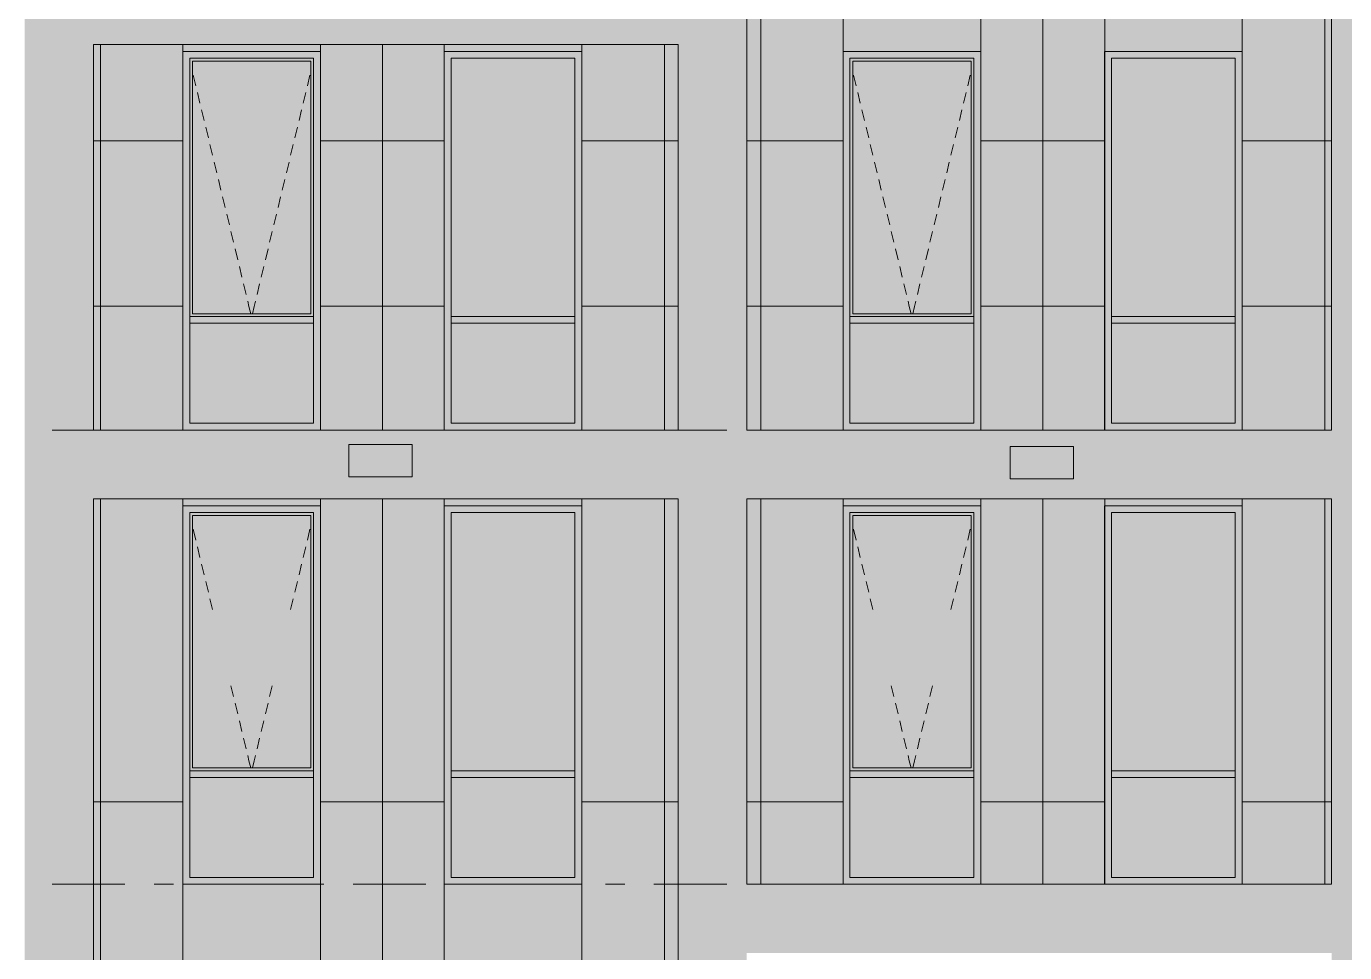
# Model space of a CAD drawing. Header units: millimetres. Extents: x 1499747 to 4230374, y -28481 to 441852.
# Drawn here: x 4030805 to 4040387, y 386732 to 393460 of the extents above; entities that cross this region are included whole.
import ezdxf

# ---------------------------------------------------------------- set-up
doc = ezdxf.new("R2010")
doc.units = ezdxf.units.MM
doc.header["$MEASUREMENT"] = 0
doc.layers.add('Чертеж и Рисунок', color=7, linetype='Continuous')

msp = doc.modelspace()

# ---------------------------------------------------------------- hatches: boundary and pattern name
at = {"layer": 'Чертеж и Рисунок', "linetype": 'Continuous', "lineweight": 0, "true_color": 0xbc9a89}
for points in [[(4030792.03753, 399928.41141), (4030792.03753, 374028.37184), (4031292.0383, 374028.37184), (4031292.0383, 399928.41141)], [(4035541.34479, 399928.41141), (4035541.34479, 374028.37184), (4036041.34555, 374028.37184), (4036041.34555, 399928.41141)], [(4040791.65281, 399928.41141), (4040291.65205, 399928.41141), (4040291.65205, 374028.37184), (4040791.65281, 374028.37184)], [(4031292.0383, 393328.40133), (4035541.34479, 393328.40133), (4035541.34479, 393828.40209), (4031292.0383, 393828.40209)], [(4031292.0383, 390528.39705), (4031292.0383, 390028.39629), (4035541.34479, 390028.39629), (4035541.34479, 390528.39705)], [(4036041.34555, 390028.39629), (4040291.65205, 390028.39629), (4040291.65205, 390528.39705), (4036041.34555, 390528.39705)], [(4036041.34555, 387228.39201), (4036041.34555, 386728.39125), (4040291.65205, 386728.39125), (4040291.65205, 387228.39201)]]:
    msp.add_hatch(color=33, dxfattribs=at).paths.add_polyline_path(points)
at = {"layer": 'Чертеж и Рисунок', "linetype": 'Continuous', "lineweight": 0, "true_color": 0xffffff}
h = msp.add_hatch(color=7, dxfattribs=at)
h.paths.add_polyline_path([(4036041.34555, 390528.39705), (4036741.34664, 390528.39705), (4036741.34664, 393278.40123), (4037741.34811, 393278.40123), (4037741.34811, 390528.39705), (4038641.6495, 390528.39705), (4038641.6495, 393278.40123), (4039641.65107, 393278.40123), (4039641.65107, 390528.39705), (4040291.65209, 390528.39705), (4040291.65209, 396628.40637), (4036041.34555, 396628.40637)])
h.paths.add_polyline_path([(4037741.34811, 393828.40212), (4036741.34664, 393828.40212), (4036741.34664, 396578.40631), (4037741.34811, 396578.40631)], flags=0)
h.paths.add_polyline_path([(4039641.65107, 393828.40212), (4038641.6495, 393828.40212), (4038641.6495, 396578.40631), (4039641.65107, 396578.40631)], flags=0)
for points in [[(4031292.0383, 393328.40133), (4031292.0383, 390528.39705), (4031941.63929, 390528.39705), (4031941.63929, 393278.40125), (4032941.64082, 393278.40125), (4032941.64082, 390528.39705), (4033841.94219, 390528.39705), (4033841.94219, 393278.40125), (4034841.94372, 393278.40125), (4034841.94372, 390528.39705), (4035541.34479, 390528.39705), (4035541.34479, 393328.40133)], [(4036041.34555, 387228.39201), (4036741.34662, 387228.39201), (4036741.34662, 389978.39621), (4037741.34815, 389978.39621), (4037741.34815, 387228.39201), (4038641.64953, 387228.39201), (4038641.64953, 389978.39621), (4039641.65105, 389978.39621), (4039641.65105, 387228.39201), (4040291.65205, 387228.39201), (4040291.65205, 390028.39629), (4036041.34555, 390028.39629)]]:
    msp.add_hatch(color=7, dxfattribs=at).paths.add_polyline_path(points)
at = {"layer": 'Чертеж и Рисунок', "linetype": 'Continuous', "lineweight": 0, "true_color": 0x2e2e2e}
for points in [[(4031941.63929, 392928.40072), (4031991.63937, 392928.40072), (4031991.63937, 393228.40118), (4031941.63929, 393278.40125)], [(4032441.64005, 393278.40125), (4031941.63929, 393278.40125), (4031991.63937, 393228.40118), (4032441.64005, 393228.40118)], [(4032441.64005, 393278.40125), (4032441.64005, 393228.40118), (4032891.64074, 393228.40118), (4032941.64082, 393278.40125)], [(4032941.64082, 392928.40072), (4032941.64082, 393278.40125), (4032891.64074, 393228.40118), (4032891.64074, 392928.40072)], [(4033841.94219, 392928.40072), (4033891.94227, 392928.40072), (4033891.94227, 393228.40118), (4033841.94219, 393278.40125)], [(4034341.94296, 393278.40125), (4033841.94219, 393278.40125), (4033891.94227, 393228.40118), (4034341.94296, 393228.40118)], [(4034341.94296, 393278.40125), (4034341.94296, 393228.40118), (4034791.94364, 393228.40118), (4034841.94372, 393278.40125)], [(4034841.94372, 392928.40072), (4034841.94372, 393278.40125), (4034791.94364, 393228.40118), (4034791.94364, 392928.40072)], [(4036741.34662, 392928.40072), (4036791.3467, 392928.40072), (4036791.3467, 393228.40118), (4036741.34662, 393278.40125)], [(4037241.34739, 393278.40125), (4036741.34662, 393278.40125), (4036791.3467, 393228.40118), (4037241.34739, 393228.40118)], [(4037241.34739, 393278.40125), (4037241.34739, 393228.40118), (4037691.34807, 393228.40118), (4037741.34815, 393278.40125)], [(4037741.34815, 392928.40072), (4037741.34815, 393278.40125), (4037691.34807, 393228.40118), (4037691.34807, 392928.40072)], [(4038641.64953, 392928.40072), (4038691.6496, 392928.40072), (4038691.6496, 393228.40118), (4038641.64953, 393278.40125)], [(4039141.65029, 393278.40125), (4038641.64953, 393278.40125), (4038691.6496, 393228.40118), (4039141.65029, 393228.40118)], [(4039141.65029, 393278.40125), (4039141.65029, 393228.40118), (4039591.65098, 393228.40118), (4039641.65105, 393278.40125)], [(4039641.65105, 392928.40072), (4039641.65105, 393278.40125), (4039591.65098, 393228.40118), (4039591.65098, 392928.40072)], [(4031941.63929, 391528.39858), (4031991.63937, 391528.39858), (4031991.63937, 392928.40072), (4031941.63929, 392928.40072)], [(4032941.64082, 391528.39858), (4032941.64082, 392928.40072), (4032891.64074, 392928.40072), (4032891.64074, 391528.39858)], [(4033841.94219, 391528.39858), (4033891.94227, 391528.39858), (4033891.94227, 392928.40072), (4033841.94219, 392928.40072)], [(4034841.94372, 391528.39858), (4034841.94372, 392928.40072), (4034791.94364, 392928.40072), (4034791.94364, 391528.39858)], [(4036741.34662, 391528.39858), (4036791.3467, 391528.39858), (4036791.3467, 392928.40072), (4036741.34662, 392928.40072)], [(4037741.34815, 391528.39858), (4037741.34815, 392928.40072), (4037691.34807, 392928.40072), (4037691.34807, 391528.39858)], [(4038641.64953, 391528.39858), (4038691.6496, 391528.39858), (4038691.6496, 392928.40072), (4038641.64953, 392928.40072)], [(4039641.65105, 391528.39858), (4039641.65105, 392928.40072), (4039591.65098, 392928.40072), (4039591.65098, 391528.39858)], [(4031941.63929, 391328.39827), (4031991.63937, 391328.39827), (4031991.63937, 391528.39858), (4031941.63929, 391528.39858)], [(4032941.64082, 391328.39827), (4032941.64082, 391528.39858), (4032891.64074, 391528.39858), (4032891.64074, 391328.39827)], [(4033841.94219, 391328.39827), (4033891.94227, 391328.39827), (4033891.94227, 391528.39858), (4033841.94219, 391528.39858)], [(4034841.94372, 391328.39827), (4034841.94372, 391528.39858), (4034791.94364, 391528.39858), (4034791.94364, 391328.39827)], [(4036741.34662, 391328.39827), (4036791.3467, 391328.39827), (4036791.3467, 391528.39858), (4036741.34662, 391528.39858)], [(4037741.34815, 391328.39827), (4037741.34815, 391528.39858), (4037691.34807, 391528.39858), (4037691.34807, 391328.39827)], [(4038641.64953, 391328.39827), (4038691.6496, 391328.39827), (4038691.6496, 391528.39858), (4038641.64953, 391528.39858)], [(4039641.65105, 391328.39827), (4039641.65105, 391528.39858), (4039591.65098, 391528.39858), (4039591.65098, 391328.39827)], [(4031991.63937, 391303.39824), (4032441.64005, 391303.39824), (4032441.64005, 391353.39831), (4031991.63937, 391353.39831)], [(4032441.64005, 391353.39831), (4032441.64005, 391303.39824), (4032891.64074, 391303.39824), (4032891.64074, 391353.39831)], [(4033891.94227, 391303.39824), (4034341.94296, 391303.39824), (4034341.94296, 391353.39831), (4033891.94227, 391353.39831)], [(4034341.94296, 391353.39831), (4034341.94296, 391303.39824), (4034791.94364, 391303.39824), (4034791.94364, 391353.39831)], [(4036791.3467, 391303.39824), (4037241.34739, 391303.39824), (4037241.34739, 391353.39831), (4036791.3467, 391353.39831)], [(4037241.34739, 391353.39831), (4037241.34739, 391303.39824), (4037691.34807, 391303.39824), (4037691.34807, 391353.39831)], [(4038691.6496, 391303.39824), (4039141.65029, 391303.39824), (4039141.65029, 391353.39831), (4038691.6496, 391353.39831)], [(4039141.65029, 391353.39831), (4039141.65029, 391303.39824), (4039591.65098, 391303.39824), (4039591.65098, 391353.39831)], [(4031941.63929, 391328.39827), (4031941.63929, 390528.39705), (4031991.63937, 390578.39713), (4031991.63937, 391328.39827)], [(4032941.64082, 391328.39827), (4032891.64074, 391328.39827), (4032891.64074, 390578.39713), (4032941.64082, 390528.39705)], [(4033841.94219, 391328.39827), (4033841.94219, 390528.39705), (4033891.94227, 390578.39713), (4033891.94227, 391328.39827)], [(4034841.94372, 391328.39827), (4034791.94364, 391328.39827), (4034791.94364, 390578.39713), (4034841.94372, 390528.39705)], [(4036741.34662, 391328.39827), (4036741.34662, 390528.39705), (4036791.3467, 390578.39713), (4036791.3467, 391328.39827)], [(4037741.34815, 391328.39827), (4037691.34807, 391328.39827), (4037691.34807, 390578.39713), (4037741.34815, 390528.39705)], [(4038641.64953, 391328.39827), (4038641.64953, 390528.39705), (4038691.6496, 390578.39713), (4038691.6496, 391328.39827)], [(4039641.65105, 391328.39827), (4039591.65098, 391328.39827), (4039591.65098, 390578.39713), (4039641.65105, 390528.39705)], [(4032441.64005, 390528.39705), (4032441.64005, 390578.39713), (4031991.63937, 390578.39713), (4031941.63929, 390528.39705)], [(4032441.64005, 390528.39705), (4032941.64082, 390528.39705), (4032891.64074, 390578.39713), (4032441.64005, 390578.39713)], [(4034341.94296, 390528.39705), (4034341.94296, 390578.39713), (4033891.94227, 390578.39713), (4033841.94219, 390528.39705)], [(4034341.94296, 390528.39705), (4034841.94372, 390528.39705), (4034791.94364, 390578.39713), (4034341.94296, 390578.39713)], [(4037241.34739, 390528.39705), (4037241.34739, 390578.39713), (4036791.3467, 390578.39713), (4036741.34662, 390528.39705)], [(4037241.34739, 390578.39713), (4037241.34739, 390528.39705), (4037741.34815, 390528.39705), (4037691.34807, 390578.39713)], [(4039141.65029, 390528.39705), (4039141.65029, 390578.39713), (4038691.6496, 390578.39713), (4038641.64953, 390528.39705)], [(4039141.65029, 390528.39705), (4039641.65105, 390528.39705), (4039591.65098, 390578.39713), (4039141.65029, 390578.39713)], [(4031941.63929, 389628.39568), (4031991.63937, 389628.39568), (4031991.63937, 389928.39613), (4031941.63929, 389978.39621)], [(4032441.64005, 389978.39621), (4031941.63929, 389978.39621), (4031991.63937, 389928.39613), (4032441.64005, 389928.39613)], [(4032441.64005, 389978.39621), (4032441.64005, 389928.39613), (4032891.64074, 389928.39613), (4032941.64082, 389978.39621)], [(4032941.64082, 389628.39568), (4032941.64082, 389978.39621), (4032891.64074, 389928.39613), (4032891.64074, 389628.39568)], [(4033841.94219, 389628.39568), (4033891.94227, 389628.39568), (4033891.94227, 389928.39613), (4033841.94219, 389978.39621)], [(4034341.94296, 389978.39621), (4033841.94219, 389978.39621), (4033891.94227, 389928.39613), (4034341.94296, 389928.39613)], [(4034341.94296, 389978.39621), (4034341.94296, 389928.39613), (4034791.94364, 389928.39613), (4034841.94372, 389978.39621)], [(4034841.94372, 389628.39568), (4034841.94372, 389978.39621), (4034791.94364, 389928.39613), (4034791.94364, 389628.39568)], [(4036741.34662, 389628.39568), (4036791.3467, 389628.39568), (4036791.3467, 389928.39613), (4036741.34662, 389978.39621)], [(4037241.34739, 389978.39621), (4036741.34662, 389978.39621), (4036791.3467, 389928.39613), (4037241.34739, 389928.39613)], [(4037241.34739, 389928.39613), (4037691.34807, 389928.39613), (4037741.34815, 389978.39621), (4037241.34739, 389978.39621)], [(4037741.34815, 389628.39568), (4037741.34815, 389978.39621), (4037691.34807, 389928.39613), (4037691.34807, 389628.39568)], [(4038641.64953, 389628.39568), (4038691.6496, 389628.39568), (4038691.6496, 389928.39613), (4038641.64953, 389978.39621)], [(4039141.65029, 389978.39621), (4038641.64953, 389978.39621), (4038691.6496, 389928.39613), (4039141.65029, 389928.39613)], [(4039141.65029, 389978.39621), (4039141.65029, 389928.39613), (4039591.65098, 389928.39613), (4039641.65105, 389978.39621)], [(4039641.65105, 389628.39568), (4039641.65105, 389978.39621), (4039591.65098, 389928.39613), (4039591.65098, 389628.39568)], [(4031941.63929, 388228.39354), (4031991.63937, 388228.39354), (4031991.63937, 389628.39568), (4031941.63929, 389628.39568)], [(4032941.64082, 388228.39354), (4032941.64082, 389628.39568), (4032891.64074, 389628.39568), (4032891.64074, 388228.39354)], [(4033841.94219, 388228.39354), (4033891.94227, 388228.39354), (4033891.94227, 389628.39568), (4033841.94219, 389628.39568)], [(4034841.94372, 388228.39354), (4034841.94372, 389628.39568), (4034791.94364, 389628.39568), (4034791.94364, 388228.39354)], [(4036741.34662, 388228.39354), (4036791.3467, 388228.39354), (4036791.3467, 389628.39568), (4036741.34662, 389628.39568)], [(4037741.34815, 388228.39354), (4037741.34815, 389628.39568), (4037691.34807, 389628.39568), (4037691.34807, 388228.39354)], [(4038641.64953, 388228.39354), (4038691.6496, 388228.39354), (4038691.6496, 389628.39568), (4038641.64953, 389628.39568)], [(4039641.65105, 388228.39354), (4039641.65105, 389628.39568), (4039591.65098, 389628.39568), (4039591.65098, 388228.39354)], [(4031941.63929, 388028.39323), (4031991.63937, 388028.39323), (4031991.63937, 388228.39354), (4031941.63929, 388228.39354)], [(4032941.64082, 388028.39323), (4032941.64082, 388228.39354), (4032891.64074, 388228.39354), (4032891.64074, 388028.39323)], [(4033841.94219, 388028.39323), (4033891.94227, 388028.39323), (4033891.94227, 388228.39354), (4033841.94219, 388228.39354)], [(4034841.94372, 388028.39323), (4034841.94372, 388228.39354), (4034791.94364, 388228.39354), (4034791.94364, 388028.39323)], [(4036741.34662, 388028.39323), (4036791.3467, 388028.39323), (4036791.3467, 388228.39354), (4036741.34662, 388228.39354)], [(4037741.34815, 388028.39323), (4037741.34815, 388228.39354), (4037691.34807, 388228.39354), (4037691.34807, 388028.39323)], [(4038641.64953, 388028.39323), (4038691.6496, 388028.39323), (4038691.6496, 388228.39354), (4038641.64953, 388228.39354)], [(4039641.65105, 388028.39323), (4039641.65105, 388228.39354), (4039591.65098, 388228.39354), (4039591.65098, 388028.39323)], [(4031941.63929, 388028.39323), (4031941.63929, 387228.39201), (4031991.63937, 387278.39209), (4031991.63937, 388028.39323)], [(4031991.63937, 388003.39319), (4032441.64005, 388003.39319), (4032441.64005, 388053.39327), (4031991.63937, 388053.39327)], [(4032441.64005, 388053.39327), (4032441.64005, 388003.39319), (4032891.64074, 388003.39319), (4032891.64074, 388053.39327)], [(4032941.64082, 388028.39323), (4032891.64074, 388028.39323), (4032891.64074, 387278.39209), (4032941.64082, 387228.39201)], [(4033841.94219, 388028.39323), (4033841.94219, 387228.39201), (4033891.94227, 387278.39209), (4033891.94227, 388028.39323)], [(4033891.94227, 388003.39319), (4034341.94296, 388003.39319), (4034341.94296, 388053.39327), (4033891.94227, 388053.39327)], [(4034341.94296, 388053.39327), (4034341.94296, 388003.39319), (4034791.94364, 388003.39319), (4034791.94364, 388053.39327)], [(4034841.94372, 388028.39323), (4034791.94364, 388028.39323), (4034791.94364, 387278.39209), (4034841.94372, 387228.39201)], [(4036741.34662, 388028.39323), (4036741.34662, 387228.39201), (4036791.3467, 387278.39209), (4036791.3467, 388028.39323)], [(4036791.3467, 388003.39319), (4037241.34739, 388003.39319), (4037241.34739, 388053.39327), (4036791.3467, 388053.39327)], [(4037241.34739, 388003.39319), (4037691.34807, 388003.39319), (4037691.34807, 388053.39327), (4037241.34739, 388053.39327)], [(4037741.34815, 388028.39323), (4037691.34807, 388028.39323), (4037691.34807, 387278.39209), (4037741.34815, 387228.39201)], [(4038641.64953, 388028.39323), (4038641.64953, 387228.39201), (4038691.6496, 387278.39209), (4038691.6496, 388028.39323)], [(4038691.6496, 388003.39319), (4039141.65029, 388003.39319), (4039141.65029, 388053.39327), (4038691.6496, 388053.39327)], [(4039141.65029, 388053.39327), (4039141.65029, 388003.39319), (4039591.65098, 388003.39319), (4039591.65098, 388053.39327)], [(4039641.65105, 388028.39323), (4039591.65098, 388028.39323), (4039591.65098, 387278.39209), (4039641.65105, 387228.39201)], [(4032441.64005, 387228.39201), (4032441.64005, 387278.39209), (4031991.63937, 387278.39209), (4031941.63929, 387228.39201)], [(4032441.64005, 387228.39201), (4032941.64082, 387228.39201), (4032891.64074, 387278.39209), (4032441.64005, 387278.39209)], [(4034341.94296, 387228.39201), (4034341.94296, 387278.39209), (4033891.94227, 387278.39209), (4033841.94219, 387228.39201)], [(4034341.94296, 387228.39201), (4034841.94372, 387228.39201), (4034791.94364, 387278.39209), (4034341.94296, 387278.39209)], [(4037241.34739, 387228.39201), (4037241.34739, 387278.39209), (4036791.3467, 387278.39209), (4036741.34662, 387228.39201)], [(4037241.34739, 387228.39201), (4037741.34815, 387228.39201), (4037691.34807, 387278.39209), (4037241.34739, 387278.39209)], [(4039141.65029, 387228.39201), (4039141.65029, 387278.39209), (4038691.6496, 387278.39209), (4038641.64953, 387228.39201)], [(4039141.65029, 387228.39201), (4039641.65105, 387228.39201), (4039591.65098, 387278.39209), (4039141.65029, 387278.39209)]]:
    msp.add_hatch(color=250, dxfattribs=at).paths.add_polyline_path(points)
at = {"layer": 'Чертеж и Рисунок', "linetype": 'Continuous', "lineweight": 0, "true_color": 0xf7fdff}
for points in [[(4031991.63937, 391353.39831), (4032011.6394, 391373.39834), (4032011.6394, 393208.40115), (4031991.63937, 393228.40118)], [(4032891.64074, 393228.40118), (4031991.63937, 393228.40118), (4032011.6394, 393208.40115), (4032871.64071, 393208.40115)], [(4032891.64074, 391353.39831), (4032891.64074, 393228.40118), (4032871.64071, 393208.40115), (4032871.64071, 391373.39834)], [(4036791.3467, 391353.39831), (4036811.34673, 391373.39834), (4036811.34673, 393208.40115), (4036791.3467, 393228.40118)], [(4037691.34807, 393228.40118), (4036791.3467, 393228.40118), (4036811.34673, 393208.40115), (4037671.34804, 393208.40115)], [(4037671.34804, 391373.39834), (4037691.34807, 391353.39831), (4037691.34807, 393228.40118), (4037671.34804, 393208.40115)], [(4032891.64074, 391353.39831), (4032871.64071, 391373.39834), (4032011.6394, 391373.39834), (4031991.63937, 391353.39831)], [(4036791.3467, 391353.39831), (4037691.34807, 391353.39831), (4037671.34804, 391373.39834), (4036811.34673, 391373.39834)], [(4031991.63937, 388053.39327), (4032011.6394, 388073.3933), (4032011.6394, 389908.3961), (4031991.63937, 389928.39613)], [(4032891.64074, 389928.39613), (4031991.63937, 389928.39613), (4032011.6394, 389908.3961), (4032871.64071, 389908.3961)], [(4032891.64074, 388053.39327), (4032891.64074, 389928.39613), (4032871.64071, 389908.3961), (4032871.64071, 388073.3933)], [(4036791.3467, 388053.39327), (4036811.34673, 388073.3933), (4036811.34673, 389908.3961), (4036791.3467, 389928.39613)], [(4037691.34807, 389928.39613), (4036791.3467, 389928.39613), (4036811.34673, 389908.3961), (4037671.34804, 389908.3961)], [(4037671.34804, 389908.3961), (4037671.34804, 388073.3933), (4037691.34807, 388053.39327), (4037691.34807, 389928.39613)], [(4032891.64074, 388053.39327), (4032871.64071, 388073.3933), (4032011.6394, 388073.3933), (4031991.63937, 388053.39327)], [(4036791.3467, 388053.39327), (4037691.34807, 388053.39327), (4037671.34804, 388073.3933), (4036811.34673, 388073.3933)]]:
    msp.add_hatch(color=7, dxfattribs=at).paths.add_polyline_path(points)
at = {"layer": 'Чертеж и Рисунок', "linetype": 'Continuous', "lineweight": 0, "true_color": 0x84adf9}
for points in [[(4032011.6394, 391373.39834), (4032871.64071, 391373.39834), (4032871.64071, 393208.40115), (4032011.6394, 393208.40115)], [(4033891.94227, 391353.39831), (4034791.94364, 391353.39831), (4034791.94364, 391528.39858), (4034791.94364, 392928.40072), (4034791.94364, 393228.40118), (4033891.94227, 393228.40118)], [(4036811.34673, 391373.39834), (4037671.34804, 391373.39834), (4037671.34804, 393208.40115), (4036811.34673, 393208.40115)], [(4038691.6496, 391353.39831), (4039591.65098, 391353.39831), (4039591.65098, 392928.40072), (4039591.65098, 393228.40118), (4038691.6496, 393228.40118)], [(4031991.63937, 391303.39824), (4031991.63937, 390578.39713), (4032891.64074, 390578.39713), (4032891.64074, 391303.39824)], [(4033891.94227, 391303.39824), (4033891.94227, 390578.39713), (4034791.94364, 390578.39713), (4034791.94364, 391303.39824)], [(4036791.3467, 390578.39713), (4037691.34807, 390578.39713), (4037691.34807, 391303.39824), (4036791.3467, 391303.39824)], [(4038691.6496, 391303.39824), (4038691.6496, 390578.39713), (4039591.65098, 390578.39713), (4039591.65098, 391303.39824)], [(4032011.6394, 388073.3933), (4032871.64071, 388073.3933), (4032871.64071, 389908.3961), (4032011.6394, 389908.3961)], [(4033891.94227, 388053.39327), (4034791.94364, 388053.39327), (4034791.94364, 388228.39354), (4034791.94364, 389628.39568), (4034791.94364, 389928.39613), (4033891.94227, 389928.39613)], [(4036811.34673, 388073.3933), (4037671.34804, 388073.3933), (4037671.34804, 389908.3961), (4036811.34673, 389908.3961)], [(4038691.6496, 388053.39327), (4039591.65098, 388053.39327), (4039591.65098, 389628.39568), (4039591.65098, 389928.39613), (4038691.6496, 389928.39613)], [(4031991.63937, 388003.39319), (4031991.63937, 387278.39209), (4032891.64074, 387278.39209), (4032891.64074, 388003.39319)], [(4033891.94227, 388003.39319), (4033891.94227, 387278.39209), (4034791.94364, 387278.39209), (4034791.94364, 388003.39319)], [(4036791.3467, 388003.39319), (4036791.3467, 387278.39209), (4037691.34807, 387278.39209), (4037691.34807, 388003.39319)], [(4038691.6496, 388003.39319), (4038691.6496, 387278.39209), (4039591.65098, 387278.39209), (4039591.65098, 388003.39319)]]:
    msp.add_hatch(color=161, dxfattribs=at).paths.add_polyline_path(points)
at = {"layer": 'Чертеж и Рисунок', "linetype": 'Continuous', "lineweight": 0, "true_color": 0xffffff}
h = msp.add_hatch(color=7, dxfattribs=at)
h.paths.add_polyline_path([(4031292.0383, 383928.38697), (4031941.63928, 383928.38697), (4031941.63928, 386678.39115), (4032941.64084, 386678.39115), (4032941.64084, 383928.38697), (4033841.94223, 383928.38697), (4033841.94223, 386678.39115), (4034841.94371, 386678.39115), (4034841.94371, 383928.38697), (4035541.34478, 383928.38697), (4035541.34478, 390028.39629), (4031292.0383, 390028.39629)])
h.paths.add_polyline_path([(4031941.63928, 387228.39204), (4031941.63928, 389978.39622), (4032941.64084, 389978.39622), (4032941.64084, 387228.39204)], flags=0)
h.paths.add_polyline_path([(4033841.94223, 389978.39622), (4034841.94371, 389978.39622), (4034841.94371, 387228.39204), (4033841.94223, 387228.39204)], flags=0)

# ---------------------------------------------------------------- linework, layer by layer
at = {"layer": 'Чертеж и Рисунок', "color": 7, "linetype": 'Continuous', "lineweight": 5}
for points in [[(4036041.34555, 390528.39705), (4036041.34555, 396628.40637)], [(4040291.65205, 390528.39705), (4040291.65205, 396628.40637)], [(4031292.0383, 390528.39705), (4031292.0383, 393328.40133)], [(4031292.0383, 393328.40133), (4035541.34479, 393328.40133)], [(4031941.63929, 390528.39705), (4031941.63929, 393278.40125)], [(4031941.63929, 393278.40125), (4032941.64082, 393278.40125)], [(4032941.64082, 393278.40125), (4032941.64082, 390528.39705)], [(4033841.94219, 390528.39705), (4033841.94219, 393278.40125)], [(4033841.94219, 393278.40125), (4034841.94372, 393278.40125)], [(4034841.94372, 393278.40125), (4034841.94372, 390528.39705)], [(4035541.34479, 390528.39705), (4035541.34479, 393328.40133)], [(4036741.34662, 390528.39705), (4036741.34662, 393278.40125)], [(4036741.34662, 393278.40125), (4037741.34815, 393278.40125)], [(4037741.34815, 393278.40125), (4037741.34815, 390528.39705)], [(4038641.64953, 390528.39705), (4038641.64953, 393278.40125)], [(4038641.64953, 393278.40125), (4039641.65105, 393278.40125)], [(4039641.65105, 393278.40125), (4039641.65105, 390528.39705)], [(4031991.63937, 392928.40072), (4031991.63937, 393228.40118)], [(4031991.63937, 393228.40118), (4032441.64005, 393228.40118)], [(4032011.6394, 393208.40115), (4032011.6394, 391373.39834)], [(4032871.64071, 393208.40115), (4032011.6394, 393208.40115)], [(4032441.64005, 393228.40118), (4032891.64074, 393228.40118)], [(4032871.64071, 391373.39834), (4032871.64071, 393208.40115)], [(4032891.64074, 392928.40072), (4032891.64074, 393228.40118)], [(4033891.94227, 392928.40072), (4033891.94227, 393228.40118)], [(4033891.94227, 393228.40118), (4034341.94296, 393228.40118)], [(4034341.94296, 393228.40118), (4034791.94364, 393228.40118)], [(4034791.94364, 392928.40072), (4034791.94364, 393228.40118)], [(4036791.3467, 392928.40072), (4036791.3467, 393228.40118)], [(4036791.3467, 393228.40118), (4037241.34739, 393228.40118)], [(4036811.34673, 393208.40115), (4036811.34673, 391373.39834)], [(4037671.34804, 393208.40115), (4036811.34673, 393208.40115)], [(4037241.34739, 393228.40118), (4037691.34807, 393228.40118)], [(4037671.34804, 391373.39834), (4037671.34804, 393208.40115)], [(4037691.34807, 392928.40072), (4037691.34807, 393228.40118)], [(4038691.6496, 392928.40072), (4038691.6496, 393228.40118)], [(4038691.6496, 393228.40118), (4039141.65029, 393228.40118)], [(4039141.65029, 393228.40118), (4039591.65098, 393228.40118)], [(4039591.65098, 392928.40072), (4039591.65098, 393228.40118)], [(4031991.63937, 391528.39858), (4031991.63937, 392928.40072)], [(4032891.64074, 391528.39858), (4032891.64074, 392928.40072)], [(4033891.94227, 391528.39858), (4033891.94227, 392928.40072)], [(4034791.94364, 391528.39858), (4034791.94364, 392928.40072)], [(4036791.3467, 391528.39858), (4036791.3467, 392928.40072)], [(4037691.34807, 391528.39858), (4037691.34807, 392928.40072)], [(4038691.6496, 391528.39858), (4038691.6496, 392928.40072)], [(4039591.65098, 391528.39858), (4039591.65098, 392928.40072)], [(4031991.63937, 391353.39831), (4031991.63937, 391528.39858)], [(4032891.64074, 391353.39831), (4032891.64074, 391528.39858)], [(4033891.94227, 391353.39831), (4033891.94227, 391528.39858)], [(4034791.94364, 391353.39831), (4034791.94364, 391528.39858)], [(4036791.3467, 391353.39831), (4036791.3467, 391528.39858)], [(4037691.34807, 391353.39831), (4037691.34807, 391528.39858)], [(4038691.6496, 391353.39831), (4038691.6496, 391528.39858)], [(4039591.65098, 391353.39831), (4039591.65098, 391528.39858)], [(4031991.63937, 391328.39827), (4031991.63937, 391353.39831)], [(4032441.64005, 391353.39831), (4031991.63937, 391353.39831)], [(4032011.6394, 391373.39834), (4032871.64071, 391373.39834)], [(4032891.64074, 391353.39831), (4032441.64005, 391353.39831)], [(4032891.64074, 391328.39827), (4032891.64074, 391353.39831)], [(4033891.94227, 391328.39827), (4033891.94227, 391353.39831)], [(4034341.94296, 391353.39831), (4033891.94227, 391353.39831)], [(4034791.94364, 391353.39831), (4034341.94296, 391353.39831)], [(4034791.94364, 391328.39827), (4034791.94364, 391353.39831)], [(4036791.3467, 391328.39827), (4036791.3467, 391353.39831)], [(4037241.34739, 391353.39831), (4036791.3467, 391353.39831)], [(4036811.34673, 391373.39834), (4037671.34804, 391373.39834)], [(4037691.34807, 391353.39831), (4037241.34739, 391353.39831)], [(4037691.34807, 391328.39827), (4037691.34807, 391353.39831)], [(4038691.6496, 391328.39827), (4038691.6496, 391353.39831)], [(4039141.65029, 391353.39831), (4038691.6496, 391353.39831)], [(4039591.65098, 391353.39831), (4039141.65029, 391353.39831)], [(4039591.65098, 391328.39827), (4039591.65098, 391353.39831)], [(4031991.63937, 391303.39824), (4031991.63937, 391328.39827)], [(4031991.63937, 390578.39713), (4031991.63937, 391303.39824)], [(4032441.64005, 391303.39824), (4031991.63937, 391303.39824)], [(4032891.64074, 391303.39824), (4032441.64005, 391303.39824)], [(4032891.64074, 391303.39824), (4032891.64074, 391328.39827)], [(4032891.64074, 390578.39713), (4032891.64074, 391303.39824)], [(4033891.94227, 391303.39824), (4033891.94227, 391328.39827)], [(4033891.94227, 390578.39713), (4033891.94227, 391303.39824)], [(4034341.94296, 391303.39824), (4033891.94227, 391303.39824)], [(4034791.94364, 391303.39824), (4034341.94296, 391303.39824)], [(4034791.94364, 391303.39824), (4034791.94364, 391328.39827)], [(4034791.94364, 390578.39713), (4034791.94364, 391303.39824)], [(4036791.3467, 391303.39824), (4036791.3467, 391328.39827)], [(4036791.3467, 390578.39713), (4036791.3467, 391303.39824)], [(4037241.34739, 391303.39824), (4036791.3467, 391303.39824)], [(4037691.34807, 391303.39824), (4037241.34739, 391303.39824)], [(4037691.34807, 391303.39824), (4037691.34807, 391328.39827)], [(4037691.34807, 390578.39713), (4037691.34807, 391303.39824)], [(4038691.6496, 391303.39824), (4038691.6496, 391328.39827)], [(4038691.6496, 390578.39713), (4038691.6496, 391303.39824)], [(4039141.65029, 391303.39824), (4038691.6496, 391303.39824)], [(4039591.65098, 391303.39824), (4039141.65029, 391303.39824)], [(4039591.65098, 391303.39824), (4039591.65098, 391328.39827)], [(4039591.65098, 390578.39713), (4039591.65098, 391303.39824)], [(4032441.64005, 390578.39713), (4031991.63937, 390578.39713)], [(4032891.64074, 390578.39713), (4032441.64005, 390578.39713)], [(4034341.94296, 390578.39713), (4033891.94227, 390578.39713)], [(4034791.94364, 390578.39713), (4034341.94296, 390578.39713)], [(4037241.34739, 390578.39713), (4036791.3467, 390578.39713)], [(4037691.34807, 390578.39713), (4037241.34739, 390578.39713)], [(4039141.65029, 390578.39713), (4038691.6496, 390578.39713)], [(4039591.65098, 390578.39713), (4039141.65029, 390578.39713)], [(4031292.0383, 390528.39705), (4035541.34479, 390528.39705)], [(4036041.34555, 390528.39705), (4040291.65205, 390528.39705)], [(4033147.94113, 390187.69653), (4033147.94113, 390423.39689)], [(4033147.94113, 390423.39689), (4033609.74184, 390423.39689)], [(4033609.74184, 390423.39689), (4033609.74184, 390187.69653)], [(4037955.24848, 390173.29651), (4037955.24848, 390408.99687)], [(4037955.24848, 390408.99687), (4038417.04918, 390408.99687)], [(4038417.04918, 390408.99687), (4038417.04918, 390173.29651)], [(4033609.74184, 390187.69653), (4033147.94113, 390187.69653)], [(4038417.04918, 390173.29651), (4037955.24848, 390173.29651)], [(4031292.0383, 383928.38697), (4031292.0383, 390028.39629)], [(4031292.0383, 390028.39629), (4035541.34479, 390028.39629)], [(4035541.34479, 383928.38697), (4035541.34479, 390028.39629)], [(4036041.34555, 387228.39201), (4036041.34555, 390028.39629)], [(4036041.34555, 390028.39629), (4040291.65205, 390028.39629)], [(4040291.65205, 387228.39201), (4040291.65205, 390028.39629)], [(4031941.63929, 387228.39201), (4031941.63929, 389978.39621)], [(4031941.63929, 389978.39621), (4032941.64082, 389978.39621)], [(4031991.63937, 389628.39568), (4031991.63937, 389928.39613)], [(4031991.63937, 389928.39613), (4032441.64005, 389928.39613)], [(4032011.6394, 389908.3961), (4032011.6394, 388073.3933)], [(4032871.64071, 389908.3961), (4032011.6394, 389908.3961)], [(4032441.64005, 389928.39613), (4032891.64074, 389928.39613)], [(4032871.64071, 388073.3933), (4032871.64071, 389908.3961)], [(4032891.64074, 389628.39568), (4032891.64074, 389928.39613)], [(4032941.64082, 389978.39621), (4032941.64082, 387228.39201)], [(4033841.94219, 387228.39201), (4033841.94219, 389978.39621)], [(4033841.94219, 389978.39621), (4034841.94372, 389978.39621)], [(4033891.94227, 389628.39568), (4033891.94227, 389928.39613)], [(4033891.94227, 389928.39613), (4034341.94296, 389928.39613)], [(4034341.94296, 389928.39613), (4034791.94364, 389928.39613)], [(4034791.94364, 389628.39568), (4034791.94364, 389928.39613)], [(4034841.94372, 389978.39621), (4034841.94372, 387228.39201)], [(4036741.34662, 389978.39621), (4037741.34815, 389978.39621)], [(4036741.34662, 387228.39201), (4036741.34662, 389978.39621)], [(4036791.3467, 389628.39568), (4036791.3467, 389928.39613)], [(4036791.3467, 389928.39613), (4037241.34739, 389928.39613)], [(4036811.34673, 389908.3961), (4036811.34673, 388073.3933)], [(4037671.34804, 389908.3961), (4036811.34673, 389908.3961)], [(4037241.34739, 389928.39613), (4037691.34807, 389928.39613)], [(4037671.34804, 388073.3933), (4037671.34804, 389908.3961)], [(4037691.34807, 389628.39568), (4037691.34807, 389928.39613)], [(4037741.34815, 389978.39621), (4037741.34815, 387228.39201)], [(4038641.64953, 387228.39201), (4038641.64953, 389978.39621)], [(4038641.64953, 389978.39621), (4039641.65105, 389978.39621)], [(4038691.6496, 389628.39568), (4038691.6496, 389928.39613)], [(4038691.6496, 389928.39613), (4039141.65029, 389928.39613)], [(4039141.65029, 389928.39613), (4039591.65098, 389928.39613)], [(4039591.65098, 389628.39568), (4039591.65098, 389928.39613)], [(4039641.65105, 389978.39621), (4039641.65105, 387228.39201)], [(4031991.63937, 388228.39354), (4031991.63937, 389628.39568)], [(4032891.64074, 388228.39354), (4032891.64074, 389628.39568)], [(4033891.94227, 388228.39354), (4033891.94227, 389628.39568)], [(4034791.94364, 388228.39354), (4034791.94364, 389628.39568)], [(4036791.3467, 388228.39354), (4036791.3467, 389628.39568)], [(4037691.34807, 388228.39354), (4037691.34807, 389628.39568)], [(4038691.6496, 388228.39354), (4038691.6496, 389628.39568)], [(4039591.65098, 388228.39354), (4039591.65098, 389628.39568)], [(4031991.63937, 388053.39327), (4031991.63937, 388228.39354)], [(4032891.64074, 388053.39327), (4032891.64074, 388228.39354)], [(4033891.94227, 388053.39327), (4033891.94227, 388228.39354)], [(4034791.94364, 388053.39327), (4034791.94364, 388228.39354)], [(4036791.3467, 388053.39327), (4036791.3467, 388228.39354)], [(4037691.34807, 388053.39327), (4037691.34807, 388228.39354)], [(4038691.6496, 388053.39327), (4038691.6496, 388228.39354)], [(4039591.65098, 388053.39327), (4039591.65098, 388228.39354)], [(4031991.63937, 388028.39323), (4031991.63937, 388053.39327)], [(4032441.64005, 388053.39327), (4031991.63937, 388053.39327)], [(4031991.63937, 388003.39319), (4031991.63937, 388028.39323)], [(4031991.63937, 387278.39209), (4031991.63937, 388003.39319)], [(4032441.64005, 388003.39319), (4031991.63937, 388003.39319)], [(4032011.6394, 388073.3933), (4032871.64071, 388073.3933)], [(4032891.64074, 388053.39327), (4032441.64005, 388053.39327)], [(4032891.64074, 388003.39319), (4032441.64005, 388003.39319)], [(4032891.64074, 388028.39323), (4032891.64074, 388053.39327)], [(4032891.64074, 388003.39319), (4032891.64074, 388028.39323)], [(4032891.64074, 387278.39209), (4032891.64074, 388003.39319)], [(4033891.94227, 388028.39323), (4033891.94227, 388053.39327)], [(4034341.94296, 388053.39327), (4033891.94227, 388053.39327)], [(4033891.94227, 388003.39319), (4033891.94227, 388028.39323)], [(4033891.94227, 387278.39209), (4033891.94227, 388003.39319)], [(4034341.94296, 388003.39319), (4033891.94227, 388003.39319)], [(4034791.94364, 388053.39327), (4034341.94296, 388053.39327)], [(4034791.94364, 388003.39319), (4034341.94296, 388003.39319)], [(4034791.94364, 388028.39323), (4034791.94364, 388053.39327)], [(4034791.94364, 388003.39319), (4034791.94364, 388028.39323)], [(4034791.94364, 387278.39209), (4034791.94364, 388003.39319)], [(4036791.3467, 388028.39323), (4036791.3467, 388053.39327)], [(4037241.34739, 388053.39327), (4036791.3467, 388053.39327)], [(4036791.3467, 388003.39319), (4036791.3467, 388028.39323)], [(4036791.3467, 387278.39209), (4036791.3467, 388003.39319)], [(4037241.34739, 388003.39319), (4036791.3467, 388003.39319)], [(4036811.34673, 388073.3933), (4037671.34804, 388073.3933)], [(4037691.34807, 388053.39327), (4037241.34739, 388053.39327)], [(4037691.34807, 388003.39319), (4037241.34739, 388003.39319)], [(4037691.34807, 388028.39323), (4037691.34807, 388053.39327)], [(4037691.34807, 388003.39319), (4037691.34807, 388028.39323)], [(4037691.34807, 387278.39209), (4037691.34807, 388003.39319)], [(4038691.6496, 388028.39323), (4038691.6496, 388053.39327)], [(4039141.65029, 388053.39327), (4038691.6496, 388053.39327)], [(4038691.6496, 388003.39319), (4038691.6496, 388028.39323)], [(4038691.6496, 387278.39209), (4038691.6496, 388003.39319)], [(4039141.65029, 388003.39319), (4038691.6496, 388003.39319)], [(4039591.65098, 388053.39327), (4039141.65029, 388053.39327)], [(4039591.65098, 388003.39319), (4039141.65029, 388003.39319)], [(4039591.65098, 388028.39323), (4039591.65098, 388053.39327)], [(4039591.65098, 388003.39319), (4039591.65098, 388028.39323)], [(4039591.65098, 387278.39209), (4039591.65098, 388003.39319)], [(4032941.64082, 387228.39201), (4031941.63929, 387228.39201)], [(4032441.64005, 387278.39209), (4031991.63937, 387278.39209)], [(4032891.64074, 387278.39209), (4032441.64005, 387278.39209)], [(4034841.94372, 387228.39201), (4033841.94219, 387228.39201)], [(4034341.94296, 387278.39209), (4033891.94227, 387278.39209)], [(4034791.94364, 387278.39209), (4034341.94296, 387278.39209)], [(4036041.34555, 387228.39201), (4040291.65205, 387228.39201)], [(4037241.34739, 387278.39209), (4036791.3467, 387278.39209)], [(4037691.34807, 387278.39209), (4037241.34739, 387278.39209)], [(4039141.65029, 387278.39209), (4038691.6496, 387278.39209)], [(4039591.65098, 387278.39209), (4039141.65029, 387278.39209)]]:
    msp.add_lwpolyline(points, dxfattribs=at)
at = {"layer": 'Чертеж и Рисунок', "color": 253, "linetype": 'Continuous', "lineweight": 5, "true_color": 0xaaaaaa}
for points in [[(4036142.94571, 396628.40637), (4036142.94571, 390528.39705)], [(4037741.94815, 396628.40637), (4037741.94815, 390528.39705)], [(4038192.84884, 396628.40637), (4038192.84884, 390528.39705)], [(4039641.95105, 396628.40637), (4039641.95105, 390528.39705)], [(4040242.55197, 396628.40637), (4040242.55197, 390528.39705)], [(4036742.54662, 393828.40209), (4036742.54662, 393278.40125)], [(4038642.54953, 393828.40209), (4038642.54953, 393278.40125)], [(4031342.33837, 393328.40133), (4031342.33837, 390528.39705)], [(4031942.33929, 393328.40133), (4031942.33929, 393278.40125)], [(4031942.33929, 393278.40125), (4031942.33929, 390528.39705)], [(4032941.74082, 393328.40133), (4032941.74082, 390528.39705)], [(4033392.24151, 393328.40133), (4033392.24151, 390528.39705)], [(4033842.54219, 393328.40133), (4033842.54219, 393278.40125)], [(4033842.54219, 393278.40125), (4033842.54219, 390528.39705)], [(4034841.94372, 393328.40133), (4034841.94372, 393278.40125)], [(4034841.94372, 393278.40125), (4034841.94372, 390528.39705)], [(4035442.54464, 393328.40133), (4035442.54464, 390528.39705)], [(4036742.54662, 393278.40125), (4036742.54662, 390528.39705)], [(4038642.54953, 393278.40125), (4038642.54953, 390528.39705)], [(4031292.0383, 392628.20026), (4031941.63929, 392628.20026)], [(4032941.74082, 392628.20026), (4033841.54219, 392628.20026)], [(4034841.94372, 392628.20026), (4035541.34479, 392628.20026)], [(4036041.34555, 392628.20026), (4036741.34662, 392628.20026)], [(4037741.34815, 392628.20026), (4038641.14953, 392628.20026)], [(4039641.65105, 392628.20026), (4040291.65205, 392628.20026)], [(4031292.0383, 391428.19843), (4031941.63929, 391428.19843)], [(4032941.74082, 391428.19843), (4033841.54219, 391428.19843)], [(4034841.94372, 391428.19843), (4035541.34479, 391428.19843)], [(4036041.34555, 391428.19843), (4036741.34662, 391428.19843)], [(4037741.34815, 391428.19843), (4038641.14953, 391428.19843)], [(4039641.65105, 391428.19843), (4040291.65205, 391428.19843)], [(4031342.33837, 390028.39629), (4031342.33837, 383928.38697)], [(4031942.33929, 390028.39629), (4031942.33929, 389978.39621)], [(4032941.74082, 390028.39629), (4032941.74082, 383928.38697)], [(4033392.24151, 390028.39629), (4033392.24151, 383928.38697)], [(4033842.54219, 390028.39629), (4033842.54219, 389978.39621)], [(4034841.94372, 390028.39629), (4034841.94372, 389978.39621)], [(4035442.54464, 390028.39629), (4035442.54464, 383928.38697)], [(4036142.94571, 390028.39629), (4036142.94571, 387228.39201)], [(4036742.54662, 390028.39629), (4036742.54662, 389978.39621)], [(4037741.94815, 390028.39629), (4037741.94815, 387228.39201)], [(4038192.84884, 390028.39629), (4038192.84884, 387228.39201)], [(4038642.54953, 390028.39629), (4038642.54953, 389978.39621)], [(4039641.95105, 390028.39629), (4039641.95105, 387228.39201)], [(4040242.55197, 390028.39629), (4040242.55197, 387228.39201)], [(4031942.33929, 389978.39621), (4031942.33929, 387228.39201)], [(4033842.54219, 389978.39621), (4033842.54219, 387228.39201)], [(4034841.94372, 389978.39621), (4034841.94372, 387228.39201)], [(4036742.54662, 389978.39621), (4036742.54662, 387228.39201)], [(4038642.54953, 389978.39621), (4038642.54953, 387228.39201)], [(4031292.0383, 387828.19293), (4031941.63929, 387828.19293)], [(4032941.74082, 387828.19293), (4033841.54219, 387828.19293)], [(4034841.94372, 387828.19293), (4035541.34479, 387828.19293)], [(4036041.34555, 387828.19293), (4036741.34662, 387828.19293)], [(4037741.34815, 387828.19293), (4038641.14953, 387828.19293)], [(4039641.65105, 387828.19293), (4040291.65205, 387828.19293)], [(4031942.33929, 387228.39201), (4031942.33929, 386678.39117)], [(4033842.54219, 387228.39201), (4033842.54219, 386678.39117)], [(4034841.94372, 387228.39201), (4034841.94372, 386678.39117)]]:
    msp.add_lwpolyline(points, dxfattribs=at)
at = {"layer": 'Чертеж и Рисунок', "color": 23, "linetype": 'Continuous', "lineweight": 5, "true_color": 0xbf8080}
for points in [[(4032017.13941, 393107.10099), (4032035.93943, 393029.30087)], [(4032866.1407, 393107.10099), (4032847.34067, 393029.30087)], [(4036816.94674, 393107.10099), (4036835.64677, 393029.30087)], [(4037665.84804, 393107.10099), (4037647.14801, 393029.30087)], [(4032047.63945, 392980.7008), (4032066.43948, 392902.90068)], [(4032835.64066, 392980.7008), (4032816.84063, 392902.90068)], [(4036847.44679, 392980.7008), (4036866.14681, 392902.90068)], [(4037635.34799, 392980.7008), (4037616.64796, 392902.90068)], [(4032078.1395, 392854.3006), (4032096.93953, 392776.60049)], [(4032805.14061, 392854.3006), (4032786.34058, 392776.60049)], [(4036877.94683, 392854.3006), (4036896.64686, 392776.60049)], [(4037604.84794, 392854.3006), (4037586.14791, 392776.60049)], [(4032108.63955, 392728.00041), (4032127.43957, 392650.20029)], [(4032774.64056, 392728.00041), (4032755.84053, 392650.20029)], [(4036908.44688, 392728.00041), (4036927.14691, 392650.20029)], [(4037574.3479, 392728.00041), (4037555.64787, 392650.20029)], [(4032139.13959, 392601.60022), (4032157.93962, 392523.8001)], [(4032744.14052, 392601.60022), (4032725.34049, 392523.8001)], [(4036938.94692, 392601.60022), (4036957.64695, 392523.8001)], [(4037543.84785, 392601.60022), (4037525.14782, 392523.8001)], [(4032169.63964, 392475.20003), (4032188.43967, 392397.49991)], [(4032713.64047, 392475.20003), (4032694.84044, 392397.49991)], [(4036969.44697, 392475.20003), (4036988.147, 392397.49991)], [(4037513.3478, 392475.20003), (4037494.64777, 392397.49991)], [(4032200.13969, 392348.79983), (4032218.93971, 392271.09971)], [(4032683.14042, 392348.79983), (4032664.34039, 392271.09971)], [(4036999.94702, 392348.79983), (4037018.64705, 392271.09971)], [(4037482.84776, 392348.79983), (4037464.14773, 392271.09971)], [(4032230.63973, 392222.49964), (4032249.43976, 392144.69952)], [(4032652.64038, 392222.49964), (4032633.84035, 392144.69952)], [(4037030.44706, 392222.49964), (4037049.14709, 392144.69952)], [(4037452.34771, 392222.49964), (4037433.64768, 392144.69952)], [(4032261.13978, 392096.09945), (4032279.93981, 392018.29933)], [(4032622.14033, 392096.09945), (4032603.3403, 392018.29933)], [(4037060.94711, 392096.09945), (4037079.74714, 392018.29933)], [(4037421.84766, 392096.09945), (4037403.04763, 392018.29933)], [(4032291.63982, 391969.69925), (4032310.43985, 391891.99913)], [(4032591.54028, 391969.69925), (4032572.84025, 391891.99913)], [(4037091.44716, 391969.69925), (4037110.24719, 391891.99913)], [(4037391.34762, 391969.69925), (4037372.54759, 391891.99913)], [(4032322.13987, 391843.39906), (4032340.9399, 391765.59894)], [(4032561.04024, 391843.39906), (4032542.34021, 391765.59894)], [(4037121.9472, 391843.39906), (4037140.74723, 391765.59894)], [(4037360.84757, 391843.39906), (4037342.04754, 391765.59894)], [(4032352.63992, 391716.99887), (4032371.43995, 391639.19875)], [(4032530.54019, 391716.99887), (4032511.84016, 391639.19875)], [(4037152.44725, 391716.99887), (4037171.24728, 391639.19875)], [(4037330.34752, 391716.99887), (4037311.54749, 391639.19875)], [(4032383.13996, 391590.59867), (4032401.93999, 391512.89856)], [(4032500.04014, 391590.59867), (4032481.34011, 391512.89856)], [(4037182.9473, 391590.59867), (4037201.74733, 391512.89856)], [(4037299.84748, 391590.59867), (4037281.04745, 391512.89856)], [(4032413.64001, 391464.29848), (4032422.84003, 391426.19842)], [(4032469.5401, 391464.29848), (4032460.44008, 391426.19842)], [(4037213.44734, 391464.29848), (4037222.64736, 391426.19842)], [(4037269.34743, 391464.29848), (4037260.14742, 391426.19842)], [(4032422.84003, 391426.19842), (4032435.54004, 391373.39834)], [(4032460.44008, 391426.19842), (4032447.64006, 391373.39834)], [(4037222.64736, 391426.19842), (4037235.34738, 391373.39834)], [(4037260.14742, 391426.19842), (4037247.4474, 391373.39834)], [(4032017.13941, 389807.09595), (4032035.93943, 389729.29583)], [(4032866.1407, 389807.09595), (4032847.34067, 389729.29583)], [(4036816.94674, 389807.09595), (4036835.64677, 389729.29583)], [(4037665.84804, 389807.09595), (4037647.14801, 389729.29583)], [(4032047.63945, 389680.69576), (4032066.43948, 389602.89564)], [(4032835.64066, 389680.69576), (4032816.84063, 389602.89564)], [(4036847.44679, 389680.69576), (4036866.14681, 389602.89564)], [(4037635.34799, 389680.69576), (4037616.64796, 389602.89564)], [(4032078.1395, 389554.29556), (4032096.93953, 389476.59544)], [(4032805.14061, 389554.29556), (4032786.34058, 389476.59544)], [(4036877.94683, 389554.29556), (4036896.64686, 389476.59544)], [(4037604.84794, 389554.29556), (4037586.14791, 389476.59544)], [(4032108.63955, 389427.99537), (4032127.43957, 389350.19525)], [(4032774.64056, 389427.99537), (4032755.84053, 389350.19525)], [(4036908.44688, 389427.99537), (4036927.14691, 389350.19525)], [(4037574.3479, 389427.99537), (4037555.64787, 389350.19525)], [(4032139.13959, 389301.59518), (4032157.93962, 389223.79506)], [(4032744.14052, 389301.59518), (4032725.34049, 389223.79506)], [(4036938.94692, 389301.59518), (4036957.64695, 389223.79506)], [(4037543.84785, 389301.59518), (4037525.14782, 389223.79506)], [(4032291.63982, 388669.69421), (4032310.43985, 388591.99409)], [(4032591.54028, 388669.69421), (4032572.84025, 388591.99409)], [(4037091.44716, 388669.69421), (4037110.24719, 388591.99409)], [(4037391.34762, 388669.69421), (4037372.54759, 388591.99409)], [(4032322.13987, 388543.39402), (4032340.9399, 388465.5939)], [(4032561.04024, 388543.39402), (4032542.34021, 388465.5939)], [(4037121.9472, 388543.39402), (4037140.74723, 388465.5939)], [(4037360.84757, 388543.39402), (4037342.04754, 388465.5939)], [(4032352.63992, 388416.99383), (4032371.43995, 388339.19371)], [(4032530.54019, 388416.99383), (4032511.84016, 388339.19371)], [(4037152.44725, 388416.99383), (4037171.24728, 388339.19371)], [(4037330.34752, 388416.99383), (4037311.54749, 388339.19371)], [(4032383.13996, 388290.59363), (4032401.93999, 388212.89351)], [(4032500.04014, 388290.59363), (4032481.34011, 388212.89351)], [(4037182.9473, 388290.59363), (4037201.74733, 388212.89351)], [(4037299.84748, 388290.59363), (4037281.04745, 388212.89351)], [(4032413.64001, 388164.29344), (4032422.84003, 388126.19338)], [(4032422.84003, 388126.19338), (4032435.54004, 388073.3933)], [(4032460.44008, 388126.19338), (4032447.64006, 388073.3933)], [(4032469.5401, 388164.29344), (4032460.44008, 388126.19338)], [(4037213.44734, 388164.29344), (4037222.64736, 388126.19338)], [(4037222.64736, 388126.19338), (4037235.34738, 388073.3933)], [(4037260.14742, 388126.19338), (4037247.4474, 388073.3933)], [(4037269.34743, 388164.29344), (4037260.14742, 388126.19338)]]:
    msp.add_lwpolyline(points, dxfattribs=at)
at = {"layer": 'Чертеж и Рисунок', "color": 1, "linetype": 'Continuous', "lineweight": 0}
for points in [[(4030992.13784, 390528.39705), (4031521.33865, 390528.39705)], [(4031732.93897, 390528.39705), (4031874.13919, 390528.39705)], [(4032085.73951, 390528.39705), (4032614.94032, 390528.39705)], [(4032826.64064, 390528.39705), (4032967.74086, 390528.39705)], [(4033179.34118, 390528.39705), (4033708.54199, 390528.39705)], [(4033920.24231, 390528.39705), (4034061.34253, 390528.39705)], [(4034272.94285, 390528.39705), (4034802.14366, 390528.39705)], [(4035013.84398, 390528.39705), (4035154.9442, 390528.39705)], [(4035366.64452, 390528.39705), (4035895.74533, 390528.39705)], [(4036107.44565, 390528.39705), (4036248.54587, 390528.39705)], [(4036460.24619, 390528.39705), (4036989.347, 390528.39705)], [(4037201.04733, 390528.39705), (4037342.14754, 390528.39705)], [(4037553.84786, 390528.39705), (4038082.94867, 390528.39705)], [(4038294.649, 390528.39705), (4038435.74921, 390528.39705)], [(4038647.44954, 390528.39705), (4039176.65034, 390528.39705)], [(4039388.25067, 390528.39705), (4039529.35088, 390528.39705)], [(4039741.05121, 390528.39705), (4040270.25201, 390528.39705)], [(4030992.13784, 387228.39201), (4031521.33865, 387228.39201)], [(4031732.93897, 387228.39201), (4031874.13919, 387228.39201)], [(4032085.73951, 387228.39201), (4032614.94032, 387228.39201)], [(4032826.64064, 387228.39201), (4032967.74086, 387228.39201)], [(4033179.34118, 387228.39201), (4033708.54199, 387228.39201)], [(4033920.24231, 387228.39201), (4034061.34253, 387228.39201)], [(4034272.94285, 387228.39201), (4034802.14366, 387228.39201)], [(4035013.84398, 387228.39201), (4035154.9442, 387228.39201)], [(4035366.64452, 387228.39201), (4035895.74533, 387228.39201)], [(4036107.44565, 387228.39201), (4036248.54587, 387228.39201)], [(4036460.24619, 387228.39201), (4036989.347, 387228.39201)], [(4037201.04733, 387228.39201), (4037342.14754, 387228.39201)], [(4037553.84786, 387228.39201), (4038082.94867, 387228.39201)], [(4038294.649, 387228.39201), (4038435.74921, 387228.39201)], [(4038647.44954, 387228.39201), (4039176.65034, 387228.39201)], [(4039388.25067, 387228.39201), (4039529.35088, 387228.39201)], [(4039741.05121, 387228.39201), (4040270.25201, 387228.39201)]]:
    msp.add_lwpolyline(points, dxfattribs=at)

doc.saveas('drawing.dxf')
